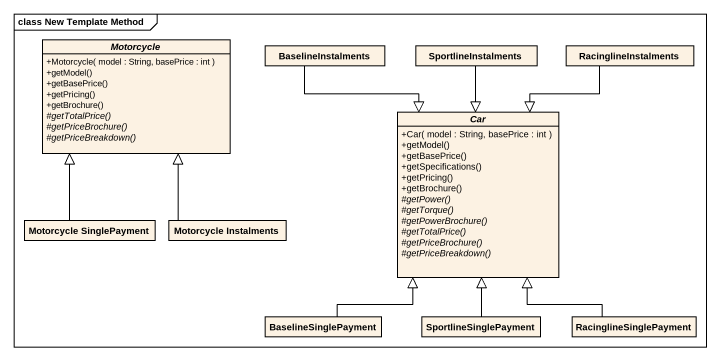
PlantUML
@startuml
mainframe class New Template Method
hide circle
hide empty members
skinparam classAttributeIconSize 0
abstract class Motorcycle {
  +Motorcycle( model : String, basePrice : int )
  +getModel()
  +getBasePrice()
  +getPricing()
  +getBrochure()
  {abstract} #getTotalPrice()
  {abstract} #getPriceBrochure()
  {abstract} #getPriceBreakdown()
}
class BaselineInstalments
class SportlineInstalments
class RacinglineInstalments
abstract class Car {
  +Car( model : String, basePrice : int )
  +getModel()
  +getBasePrice()
  +getSpecifications()
  +getPricing()
  +getBrochure()
  {abstract} #getPower()
  {abstract} #getTorque()
  {abstract} #getPowerBrochure()
  {abstract} #getTotalPrice()
  {abstract} #getPriceBrochure()
  {abstract} #getPriceBreakdown()
}
class "Motorcycle SinglePayment" as Motorcycle_SinglePayment
class "Motorcycle Instalments" as Motorcycle_Instalments
class BaselineSinglePayment
class SportlineSinglePayment
class RacinglineSinglePayment
BaselineInstalments --|> Car
SportlineInstalments --|> Car
RacinglineInstalments --|> Car
Motorcycle_SinglePayment -up-|> Motorcycle
Motorcycle_Instalments -up-|> Motorcycle
BaselineSinglePayment -up-|> Car
SportlineSinglePayment -up-|> Car
RacinglineSinglePayment -up-|> Car
@enduml
